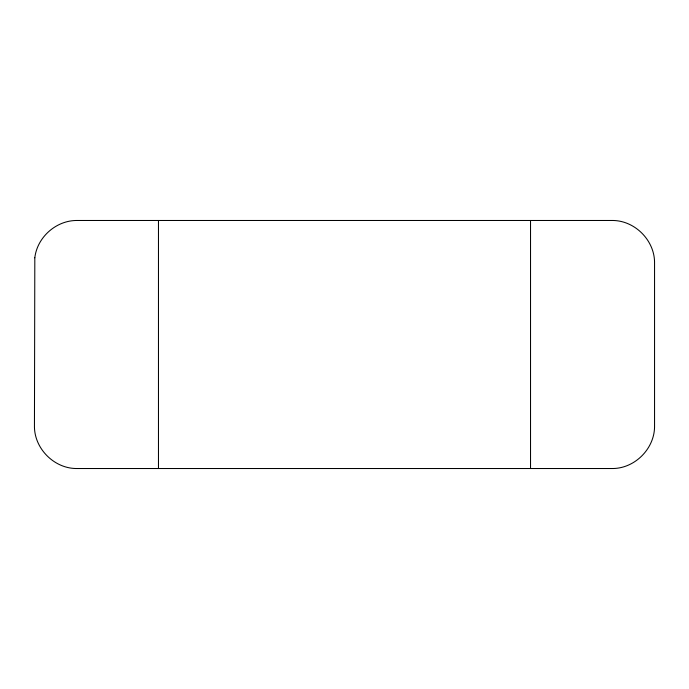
<?xml version="1.0" encoding="UTF-8"?>
<svg xmlns="http://www.w3.org/2000/svg" width="689" height="689" viewBox="0 0 689 689"><rect width="100%" height="100%" fill="white"/><g stroke="black" fill="none" stroke-linecap="round" stroke-linejoin="round"><path stroke-width="1.03" d="M530.53 220.48L530.53 468.52M158.47 220.48L158.47 468.52M34.82 257.789L34.45 425.604C33.968 448.548 54.422 469.002 77.366 468.52L611.625 468.52C634.569 469.011 655.032 448.548 654.55 425.604L654.55 263.396C655.032 240.452 634.578 219.998 611.634 220.48L77.375 220.48C56.464 220.144 37.215 237.016 34.82 257.789"/></g></svg>
